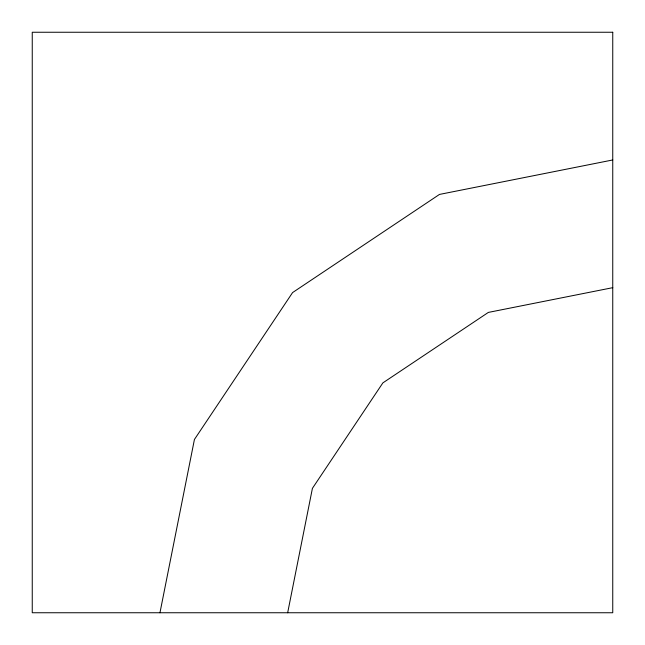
<?xml version="1.0" encoding="UTF-8"?>
<svg xmlns="http://www.w3.org/2000/svg" width="645" height="645" viewBox="0 0 645 645"><rect width="100%" height="100%" fill="white"/><g stroke="black" fill="none" stroke-linecap="round" stroke-linejoin="round"><path stroke-width="0.97" d="M159.96 612.75L194.427 439.471L292.58 292.58L439.471 194.427L612.75 159.96M287.67 612.75L312.414 488.346L382.88 382.88L488.346 312.414L612.75 287.67M612.75 32.25L32.25 32.25L32.25 612.75L612.75 612.75L612.75 32.25"/></g></svg>
